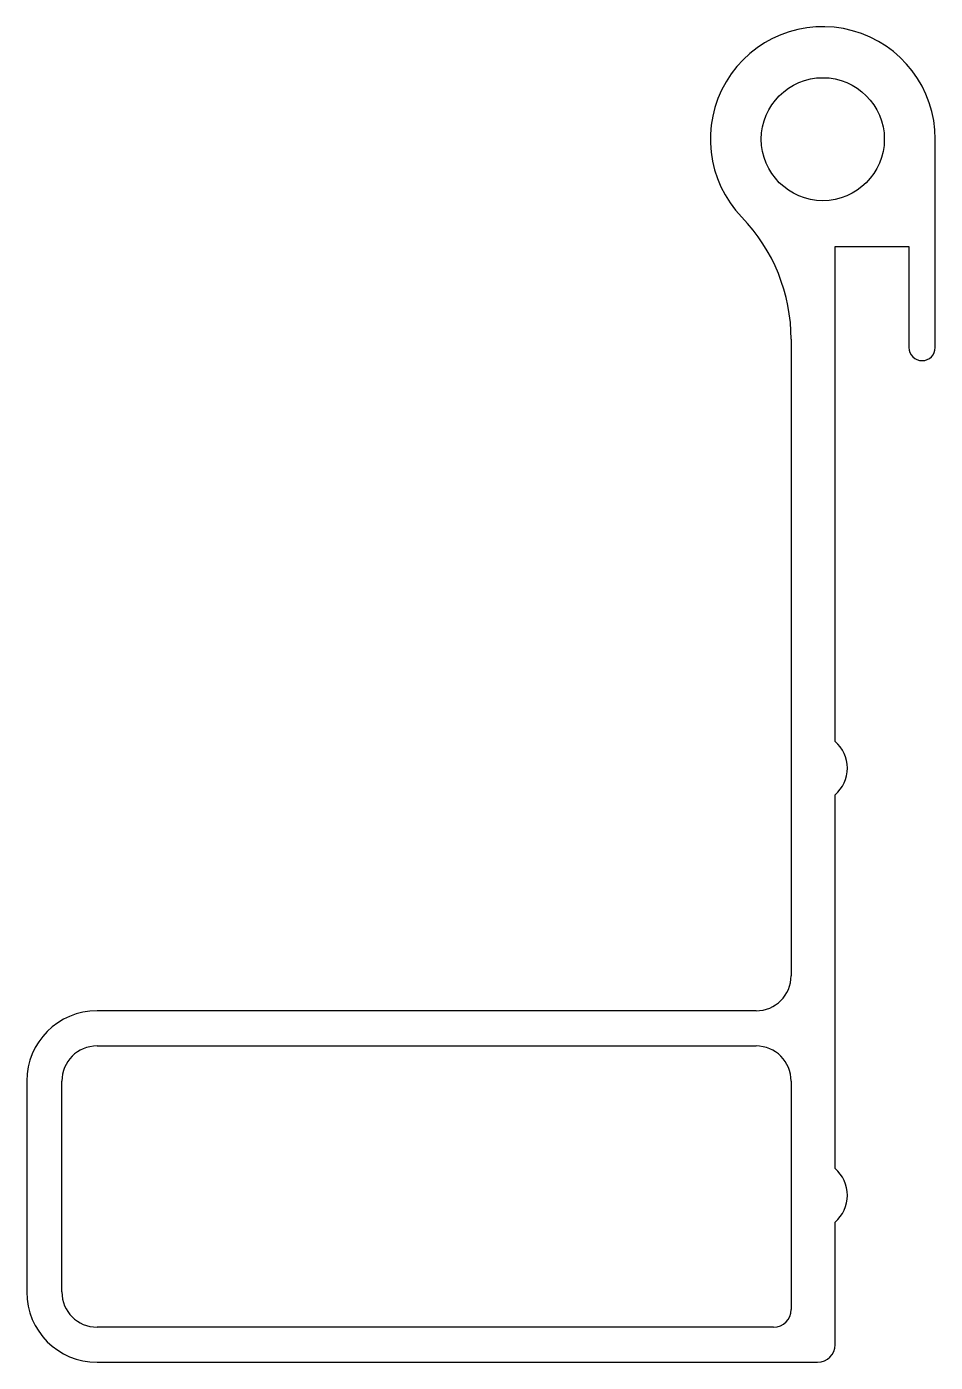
# Model space of a CAD drawing. Extents: x 387.9 to 439.6, y 242.7 to 318.7.
import ezdxf

# ---------------------------------------------------------------- set-up
doc = ezdxf.new("R2010")
doc.units = 0
doc.layers.get('0').update_dxf_attribs({"linetype": 'CONTINUOUS'})

msp = doc.modelspace()

# ---------------------------------------------------------------- linework, layer by layer
for p, q in [((439.569, 300.466), (439.57, 312.316)), ((433.869, 278.046), (433.869, 306.216)), ((433.869, 306.216), (438.069, 306.216)), ((438.069, 306.216), (438.069, 300.466)), ((431.369, 300.928), (431.369, 264.716)), ((438.819, 299.716), (438.819, 299.716)), ((433.869, 253.736), (433.869, 275.006)), ((429.369, 262.716), (391.869, 262.716)), ((391.869, 260.716), (429.369, 260.716)), ((387.869, 258.716), (387.869, 246.716)), ((389.869, 246.716), (389.869, 258.716)), ((431.369, 258.716), (431.369, 245.716)), ((433.869, 243.716), (433.869, 250.696)), ((430.369, 244.716), (391.869, 244.716)), ((391.869, 242.716), (432.869, 242.716))]:
    msp.add_line(p, q)
msp.add_circle((433.17, 312.316), 3.5)
for centre, radius, start, end in [((433.17, 312.316), 6.4, 359.98669, 223.97842), ((421.369, 300.928), 10, 0, 43.97842), ((438.819, 300.466), 0.75, 180, 270), ((438.819, 300.466), 0.75, 270, 359.99335), ((432.569, 276.526), 2, 310.5416, 49.4584), ((429.369, 264.716), 2, 270, 360), ((391.869, 258.716), 4, 90, 180), ((391.869, 258.716), 2, 90, 180), ((429.369, 258.716), 2, 0, 90), ((432.569, 252.216), 2, 310.5416, 49.4584), ((391.869, 246.716), 4, 180, 270), ((391.869, 246.716), 2, 180, 270), ((430.369, 245.716), 1, 270, 0), ((432.869, 243.716), 1, 270, 360)]:
    msp.add_arc(centre, radius, start, end)

doc.saveas('drawing.dxf')
